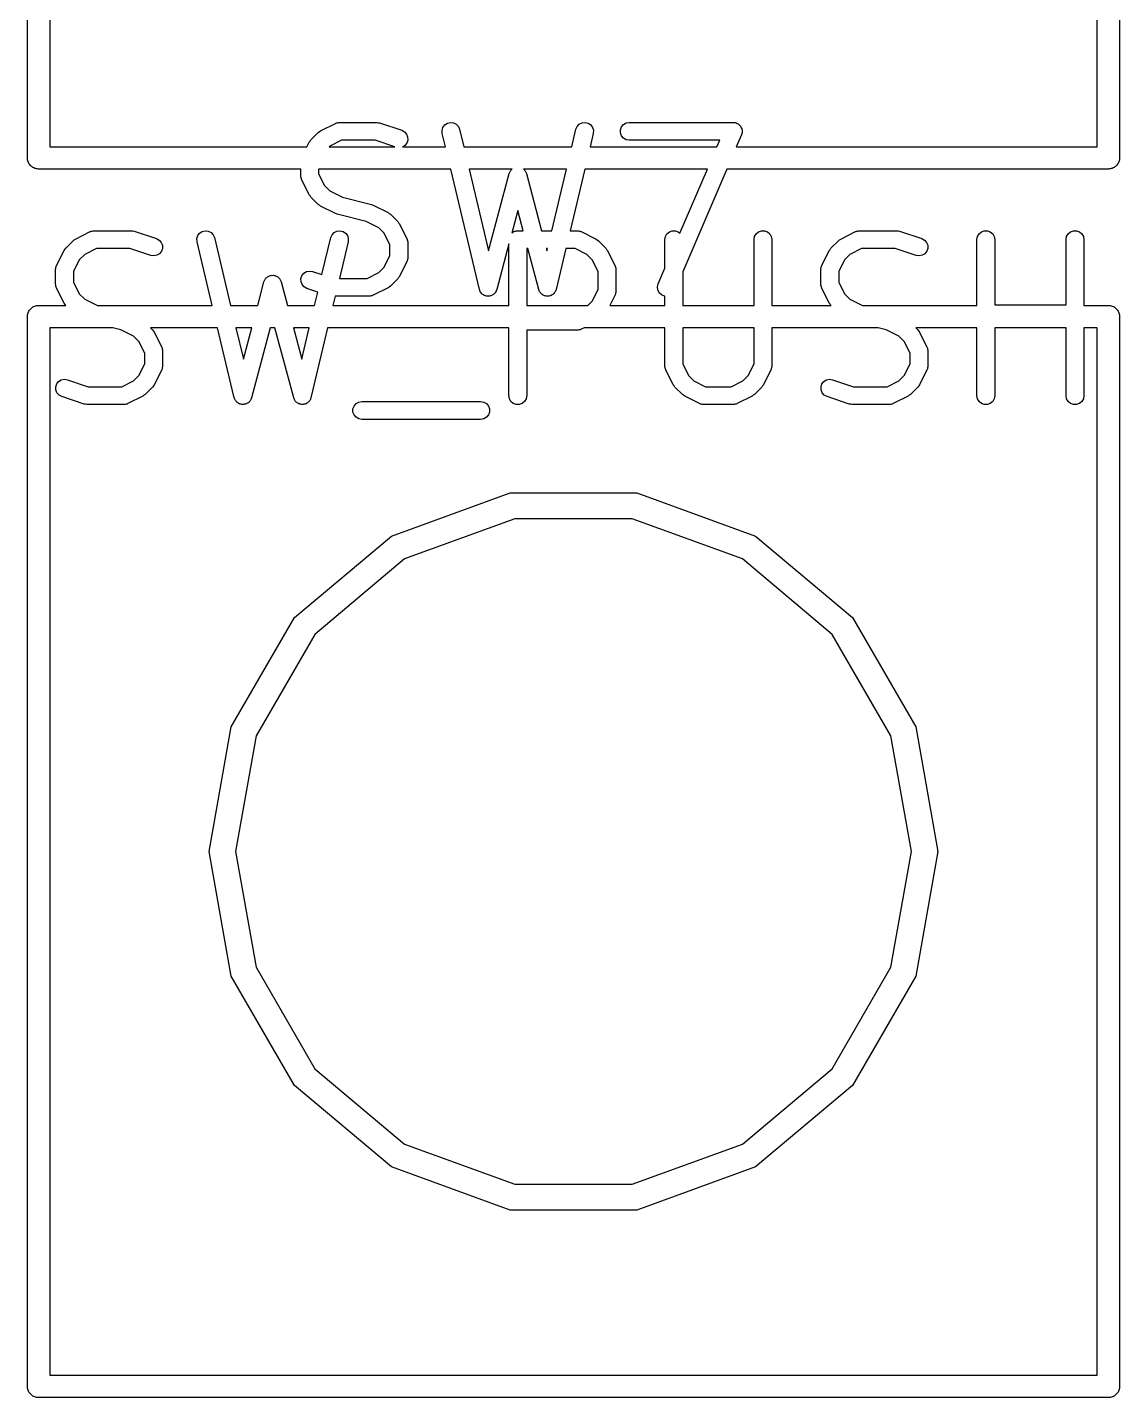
# Model space of a CAD drawing. Extents: x 0 to 102, y -163 to 0.
# Drawn here: x 8.89 to 15.11, y -49.11 to -41.3 of the extents above; entities that cross this region are included whole.
import ezdxf

# ---------------------------------------------------------------- set-up
doc = ezdxf.new("R2010")
doc.units = 0
doc.header["$MEASUREMENT"] = 0
doc.layers.add('BLACK', color=7, linetype='CONTINUOUS')

msp = doc.modelspace()

# ---------------------------------------------------------------- linework, layer by layer
at = {"layer": 'Black'}
for p, q in [((8.8885, -42.048), (8.8885, -36.1016)), ((9.0155, -36.1016), (9.0155, -41.9845)), ((14.9845, -41.9845), (14.9845, -36.1016)), ((15.1115, -36.1016), (15.1115, -42.048)), ((10.6491, -41.8485), (10.655, -41.8474)), ((10.655, -41.8474), (10.6607, -41.8457)), ((10.6607, -41.8457), (10.6636, -41.8459)), ((10.6636, -41.8459), (10.6665, -41.8454)), ((10.6665, -41.8454), (10.8782, -41.8454)), ((10.8782, -41.8454), (10.8862, -41.8468)), ((10.8862, -41.8468), (10.8942, -41.848)), ((10.8942, -41.848), (11.0212, -41.8903)), ((11.2813, -41.8496), (11.2985, -41.8455)), ((11.2985, -41.8455), (11.316, -41.8475)), ((11.316, -41.8475), (11.3318, -41.8554)), ((12.0332, -41.8554), (12.049, -41.8475)), ((12.049, -41.8475), (12.0665, -41.8455)), ((12.0665, -41.8455), (12.0837, -41.8496)), ((12.3001, -41.8485), (12.3175, -41.8454)), ((12.3175, -41.8454), (12.9102, -41.8454)), ((12.9102, -41.8454), (12.9159, -41.8464)), ((12.9159, -41.8464), (12.9218, -41.8467)), ((12.9218, -41.8467), (12.9246, -41.8479)), ((12.9246, -41.8479), (12.9275, -41.8485)), ((10.5036, -41.945), (10.5459, -41.9026)), ((10.5459, -41.9026), (10.5526, -41.898)), ((10.5526, -41.898), (10.5591, -41.8931)), ((10.5591, -41.8931), (10.6438, -41.8508)), ((10.6438, -41.8508), (10.6466, -41.8499)), ((10.6466, -41.8499), (10.6491, -41.8485)), ((11.0212, -41.8903), (11.0367, -41.8987)), ((11.0367, -41.8987), (11.0485, -41.9119)), ((11.0485, -41.9119), (11.0549, -41.9284)), ((11.251, -41.8904), (11.2561, -41.8735)), ((11.2521, -41.908), (11.251, -41.8904)), ((11.2703, -41.9845), (11.2521, -41.908)), ((11.2561, -41.8735), (11.2666, -41.8593)), ((11.2666, -41.8593), (11.2813, -41.8496)), ((11.3318, -41.8554), (11.3439, -41.8682)), ((11.3439, -41.8682), (11.3509, -41.8844)), ((11.3509, -41.8844), (11.3747, -41.9845)), ((11.9903, -41.9845), (12.0141, -41.8844)), ((12.0141, -41.8844), (12.0211, -41.8682)), ((12.0211, -41.8682), (12.0332, -41.8554)), ((12.0837, -41.8496), (12.0984, -41.8593)), ((12.1129, -41.908), (12.0947, -41.9845)), ((12.0984, -41.8593), (12.1089, -41.8735)), ((12.1089, -41.8735), (12.114, -41.8904)), ((12.114, -41.8904), (12.1129, -41.908)), ((12.2675, -41.8874), (12.2735, -41.8708)), ((12.2675, -41.905), (12.2675, -41.8874)), ((12.2735, -41.9216), (12.2675, -41.905)), ((12.2735, -41.8708), (12.2848, -41.8573)), ((12.2848, -41.9351), (12.2735, -41.9216)), ((12.2848, -41.8573), (12.3001, -41.8485)), ((12.9275, -41.8485), (12.9326, -41.8514)), ((12.9569, -41.9162), (12.9276, -41.9845)), ((12.9326, -41.8514), (12.938, -41.8537)), ((12.938, -41.8537), (12.9402, -41.8558)), ((12.9402, -41.8558), (12.9428, -41.8573)), ((12.9428, -41.8573), (12.9466, -41.8618)), ((12.9466, -41.8618), (12.9508, -41.8658)), ((12.9508, -41.8658), (12.9522, -41.8685)), ((12.9522, -41.8685), (12.9542, -41.8708)), ((12.9542, -41.8708), (12.9562, -41.8763)), ((12.9562, -41.8763), (12.9588, -41.8815)), ((12.9582, -41.9105), (12.9569, -41.9162)), ((12.9602, -41.905), (12.9582, -41.9105)), ((12.9588, -41.8815), (12.9592, -41.8845)), ((12.9592, -41.8845), (12.9602, -41.8874)), ((12.9602, -41.8874), (12.9602, -41.8932)), ((12.9602, -41.8932), (12.9609, -41.899)), ((12.9609, -41.899), (12.9602, -41.902)), ((12.9602, -41.902), (12.9602, -41.905)), ((9.0155, -41.9845), (10.4809, -41.9845)), ((10.4809, -41.9845), (10.4941, -41.9582)), ((10.4941, -41.9582), (10.4989, -41.9516)), ((10.4989, -41.9516), (10.5036, -41.945)), ((10.6119, -41.9803), (10.6077, -41.9845)), ((10.6077, -41.9845), (10.9824, -41.9845)), ((10.6785, -41.947), (10.6119, -41.9803)), ((10.8699, -41.947), (10.6785, -41.947)), ((10.9824, -41.9845), (10.8699, -41.947)), ((11.0389, -41.9765), (11.0259, -41.9845)), ((11.0259, -41.9845), (11.2703, -41.9845)), ((11.0498, -41.9627), (11.0389, -41.9765)), ((11.0554, -41.946), (11.0498, -41.9627)), ((11.0549, -41.9284), (11.0554, -41.946)), ((11.3747, -41.9845), (11.9903, -41.9845)), ((12.0947, -41.9845), (12.8171, -41.9845)), ((12.3001, -41.9439), (12.2848, -41.9351)), ((12.3175, -41.947), (12.3001, -41.9439)), ((12.8331, -41.947), (12.3175, -41.947)), ((12.8171, -41.9845), (12.8331, -41.947)), ((12.9276, -41.9845), (14.9845, -41.9845)), ((8.88946, -42.0535), (8.8885, -42.048)), ((8.88946, -42.059), (8.88946, -42.0535)), ((8.89137, -42.0642), (8.88946, -42.059)), ((8.89233, -42.0697), (8.89137, -42.0642)), ((8.89511, -42.0745), (8.89233, -42.0697)), ((8.89701, -42.0797), (8.89511, -42.0745)), ((8.90058, -42.084), (8.89701, -42.0797)), ((15.103, -42.0797), (15.0994, -42.084)), ((15.1049, -42.0745), (15.103, -42.0797)), ((15.1077, -42.0697), (15.1049, -42.0745)), ((15.1086, -42.0642), (15.1077, -42.0697)), ((15.1105, -42.059), (15.1086, -42.0642)), ((15.1115, -42.048), (15.1105, -42.0535)), ((15.1105, -42.0535), (15.1105, -42.059)), ((8.90336, -42.0888), (8.90058, -42.084)), ((8.90761, -42.0924), (8.90336, -42.0888)), ((8.91118, -42.0966), (8.90761, -42.0924)), ((8.91599, -42.0994), (8.91118, -42.0966)), ((8.92025, -42.103), (8.91599, -42.0994)), ((8.92547, -42.1049), (8.92025, -42.103)), ((8.93028, -42.1077), (8.92547, -42.1049)), ((8.93575, -42.1086), (8.93028, -42.1077)), ((8.94097, -42.1105), (8.93575, -42.1086)), ((8.94653, -42.1105), (8.94097, -42.1105)), ((8.952, -42.1115), (8.94653, -42.1105)), ((10.4464, -42.1115), (8.952, -42.1115)), ((10.4464, -42.1502), (10.4464, -42.1115)), ((10.4469, -42.1531), (10.4464, -42.1502)), ((10.4467, -42.156), (10.4469, -42.1531)), ((10.4484, -42.1617), (10.4467, -42.156)), ((10.548, -42.1115), (10.548, -42.1382)), ((11.3005, -42.1115), (10.548, -42.1115)), ((10.548, -42.1382), (10.5813, -42.2048)), ((11.4637, -42.797), (11.3005, -42.1115)), ((11.405, -42.1115), (11.516, -42.5776)), ((11.6504, -42.1115), (11.405, -42.1115)), ((11.516, -42.5776), (11.6334, -42.1371)), ((11.6334, -42.1371), (11.6353, -42.133)), ((11.6353, -42.133), (11.6365, -42.1287)), ((11.6365, -42.1287), (11.639, -42.1251)), ((11.639, -42.1251), (11.6409, -42.1211)), ((11.6409, -42.1211), (11.644, -42.1179)), ((11.644, -42.1179), (11.6466, -42.1142)), ((11.6466, -42.1142), (11.6502, -42.1117)), ((11.6502, -42.1117), (11.6504, -42.1115)), ((11.7146, -42.1115), (11.7148, -42.1117)), ((11.96, -42.1115), (11.7146, -42.1115)), ((11.7148, -42.1117), (11.7184, -42.1142)), ((11.7184, -42.1142), (11.721, -42.1179)), ((11.721, -42.1179), (11.7241, -42.1211)), ((11.7241, -42.1211), (11.726, -42.1251)), ((11.726, -42.1251), (11.7285, -42.1287)), ((11.7285, -42.1287), (11.7297, -42.133)), ((11.7297, -42.133), (11.7316, -42.1371)), ((11.7316, -42.1371), (11.8183, -42.4624)), ((11.8765, -42.4624), (11.96, -42.1115)), ((12.0645, -42.1115), (11.9809, -42.4624)), ((12.7626, -42.1115), (12.0645, -42.1115)), ((12.6061, -42.4768), (12.7626, -42.1115)), ((12.8732, -42.1115), (12.6223, -42.6969)), ((15.048, -42.1115), (12.8732, -42.1115)), ((15.0535, -42.1105), (15.048, -42.1115)), ((15.059, -42.1105), (15.0535, -42.1105)), ((15.0642, -42.1086), (15.059, -42.1105)), ((15.0697, -42.1077), (15.0642, -42.1086)), ((15.0745, -42.1049), (15.0697, -42.1077)), ((15.0797, -42.103), (15.0745, -42.1049)), ((15.084, -42.0994), (15.0797, -42.103)), ((15.0888, -42.0966), (15.084, -42.0994)), ((15.0924, -42.0924), (15.0888, -42.0966)), ((15.0966, -42.0888), (15.0924, -42.0924)), ((15.0994, -42.084), (15.0966, -42.0888)), ((10.4494, -42.1676), (10.4484, -42.1617)), ((10.4509, -42.1701), (10.4494, -42.1676)), ((10.4517, -42.1729), (10.4509, -42.1701)), ((10.4941, -42.2576), (10.4517, -42.1729)), ((10.5813, -42.2048), (10.6119, -42.2355)), ((10.6119, -42.2355), (10.6842, -42.2716)), ((10.4989, -42.2641), (10.4941, -42.2576)), ((10.5036, -42.2708), (10.4989, -42.2641)), ((10.5459, -42.3131), (10.5036, -42.2708)), ((10.5526, -42.3178), (10.5459, -42.3131)), ((10.6842, -42.2716), (10.8482, -42.3126)), ((10.8482, -42.3126), (10.8532, -42.3149)), ((10.8532, -42.3149), (10.8586, -42.3164)), ((10.8586, -42.3164), (10.9432, -42.3588)), ((10.5591, -42.3226), (10.5526, -42.3178)), ((10.6438, -42.365), (10.5591, -42.3226)), ((10.6491, -42.3666), (10.6438, -42.365)), ((10.6542, -42.3688), (10.6491, -42.3666)), ((10.8181, -42.4098), (10.6542, -42.3688)), ((10.9432, -42.3588), (10.9498, -42.3636)), ((10.9498, -42.3636), (10.9564, -42.3683)), ((10.9564, -42.3683), (10.9988, -42.4106)), ((11.6825, -42.3474), (11.6481, -42.4763)), ((11.7132, -42.4624), (11.6825, -42.3474)), ((9.16212, -42.5101), (9.24678, -42.4677)), ((9.24678, -42.4677), (9.24959, -42.4669)), ((9.24959, -42.4669), (9.25213, -42.4654)), ((9.25213, -42.4654), (9.25798, -42.4644)), ((9.25798, -42.4644), (9.26369, -42.4627)), ((9.26369, -42.4627), (9.26662, -42.4629)), ((9.26662, -42.4629), (9.2695, -42.4624)), ((9.2695, -42.4624), (9.48117, -42.4624)), ((9.48117, -42.4624), (9.48918, -42.4638)), ((9.48918, -42.4638), (9.49723, -42.465)), ((9.49723, -42.465), (9.62423, -42.5073)), ((9.8696, -42.4763), (9.88433, -42.4665)), ((9.88433, -42.4665), (9.90149, -42.4625)), ((9.90149, -42.4625), (9.91902, -42.4645)), ((9.91902, -42.4645), (9.93479, -42.4724)), ((9.93479, -42.4724), (9.94691, -42.4852)), ((10.6241, -42.4852), (10.6362, -42.4724)), ((10.6362, -42.4724), (10.652, -42.4645)), ((10.652, -42.4645), (10.6695, -42.4625)), ((10.6695, -42.4625), (10.6867, -42.4665)), ((10.6867, -42.4665), (10.7014, -42.4763)), ((10.8904, -42.446), (10.8181, -42.4098)), ((10.9211, -42.4766), (10.8904, -42.446)), ((10.9988, -42.4106), (11.0034, -42.4173)), ((11.0034, -42.4173), (11.0083, -42.4238)), ((11.0083, -42.4238), (11.0506, -42.5085)), ((11.6498, -42.4743), (11.6537, -42.472)), ((11.6537, -42.472), (11.6571, -42.4692)), ((11.6571, -42.4692), (11.6613, -42.4677)), ((11.6613, -42.4677), (11.6651, -42.4654)), ((11.6651, -42.4654), (11.6695, -42.4647)), ((11.6695, -42.4647), (11.6737, -42.4631)), ((11.6737, -42.4631), (11.6781, -42.4631)), ((11.6781, -42.4631), (11.6825, -42.4624)), ((11.6825, -42.4624), (11.7132, -42.4624)), ((11.8183, -42.4624), (11.8765, -42.4624)), ((11.9809, -42.4624), (12.0212, -42.4624)), ((12.0212, -42.4624), (12.024, -42.4629)), ((12.024, -42.4629), (12.027, -42.4627)), ((12.027, -42.4627), (12.0327, -42.4644)), ((12.0327, -42.4644), (12.0385, -42.4654)), ((12.0385, -42.4654), (12.0411, -42.4669)), ((12.0411, -42.4669), (12.0439, -42.4677)), ((12.0439, -42.4677), (12.1286, -42.5101)), ((12.5326, -42.4805), (12.5461, -42.4692)), ((12.5461, -42.4692), (12.5627, -42.4631)), ((12.5627, -42.4631), (12.5803, -42.4631)), ((12.5803, -42.4631), (12.5969, -42.4692)), ((12.5969, -42.4692), (12.6061, -42.4768)), ((13.0406, -42.4805), (13.0541, -42.4692)), ((13.0541, -42.4692), (13.0707, -42.4631)), ((13.0707, -42.4631), (13.0883, -42.4631)), ((13.0883, -42.4631), (13.1049, -42.4692)), ((13.1049, -42.4692), (13.1184, -42.4805)), ((13.5224, -42.5101), (13.6071, -42.4677)), ((13.6071, -42.4677), (13.6099, -42.4669)), ((13.6099, -42.4669), (13.6125, -42.4654)), ((13.6125, -42.4654), (13.6183, -42.4644)), ((13.6183, -42.4644), (13.624, -42.4627)), ((13.624, -42.4627), (13.6269, -42.4629)), ((13.6269, -42.4629), (13.6298, -42.4624)), ((13.6298, -42.4624), (13.8415, -42.4624)), ((13.8415, -42.4624), (13.8495, -42.4638)), ((13.8495, -42.4638), (13.8576, -42.465)), ((13.8576, -42.465), (13.9846, -42.5073)), ((14.3106, -42.4805), (14.3241, -42.4692)), ((14.3241, -42.4692), (14.3407, -42.4631)), ((14.3407, -42.4631), (14.3583, -42.4631)), ((14.3583, -42.4631), (14.3749, -42.4692)), ((14.3749, -42.4692), (14.3884, -42.4805)), ((14.8186, -42.4805), (14.8321, -42.4692)), ((14.8321, -42.4692), (14.8487, -42.4631)), ((14.8487, -42.4631), (14.8663, -42.4631)), ((14.8663, -42.4631), (14.8829, -42.4692)), ((14.8829, -42.4692), (14.8964, -42.4805)), ((9.10658, -42.5619), (9.14891, -42.5196)), ((9.14891, -42.5196), (9.15557, -42.5149)), ((9.15557, -42.5149), (9.16212, -42.5101)), ((9.62423, -42.5073), (9.63975, -42.5157)), ((9.63975, -42.5157), (9.65145, -42.5289)), ((9.65145, -42.5289), (9.65794, -42.5453)), ((9.65794, -42.5453), (9.65842, -42.563)), ((9.85404, -42.5073), (9.85908, -42.4904)), ((9.85508, -42.5249), (9.85404, -42.5073)), ((9.94165, -42.8885), (9.85508, -42.5249)), ((9.85908, -42.4904), (9.8696, -42.4763)), ((9.94691, -42.4852), (9.95392, -42.5014)), ((9.95392, -42.5014), (10.0461, -42.8885)), ((10.5668, -42.7125), (10.6171, -42.5014)), ((10.6171, -42.5014), (10.6241, -42.4852)), ((10.7159, -42.5249), (10.666, -42.7344)), ((10.7014, -42.4763), (10.7119, -42.4904)), ((10.7119, -42.4904), (10.717, -42.5073)), ((10.717, -42.5073), (10.7159, -42.5249)), ((10.9544, -42.5432), (10.9211, -42.4766)), ((10.9544, -42.6039), (10.9544, -42.5432)), ((11.0506, -42.5085), (11.0514, -42.5113)), ((11.0514, -42.5113), (11.0529, -42.5138)), ((11.0529, -42.5138), (11.0539, -42.5197)), ((11.0539, -42.5197), (11.0556, -42.5254)), ((11.0556, -42.5254), (11.0555, -42.5283)), ((11.0555, -42.5283), (11.056, -42.5312)), ((11.056, -42.5312), (11.056, -42.6159)), ((11.6317, -42.5379), (11.5623, -42.7983)), ((11.6317, -42.8885), (11.6317, -42.5379)), ((11.6481, -42.4763), (11.6498, -42.4743)), ((12.1286, -42.5101), (12.1351, -42.5149)), ((12.1351, -42.5149), (12.1418, -42.5196)), ((12.1418, -42.5196), (12.1841, -42.5619)), ((12.5207, -42.5132), (12.5238, -42.4958)), ((12.5207, -42.676), (12.5207, -42.5132)), ((12.5238, -42.4958), (12.5326, -42.4805)), ((13.0287, -42.5132), (13.0318, -42.4958)), ((13.0287, -42.8885), (13.0287, -42.5132)), ((13.0318, -42.4958), (13.0406, -42.4805)), ((13.1184, -42.4805), (13.1272, -42.4958)), ((13.1272, -42.4958), (13.1303, -42.5132)), ((13.1303, -42.5132), (13.1303, -42.8885)), ((13.4669, -42.5619), (13.5092, -42.5196)), ((13.5092, -42.5196), (13.5159, -42.5149)), ((13.5159, -42.5149), (13.5224, -42.5101)), ((13.9846, -42.5073), (14.0001, -42.5157)), ((14.0001, -42.5157), (14.0118, -42.5289)), ((14.0118, -42.5289), (14.0183, -42.5453)), ((14.0183, -42.5453), (14.0188, -42.563)), ((14.2987, -42.5132), (14.3018, -42.4958)), ((14.2987, -42.8885), (14.2987, -42.5132)), ((14.3018, -42.4958), (14.3106, -42.4805)), ((14.3884, -42.4805), (14.3972, -42.4958)), ((14.3972, -42.4958), (14.4003, -42.5132)), ((14.4003, -42.5132), (14.4003, -42.8857)), ((14.8067, -42.5132), (14.8098, -42.4958)), ((14.8067, -42.8857), (14.8067, -42.5132)), ((14.8098, -42.4958), (14.8186, -42.4805)), ((14.8964, -42.4805), (14.9052, -42.4958)), ((14.9052, -42.4958), (14.9083, -42.5132)), ((14.9083, -42.5132), (14.9083, -42.8885)), ((9.05473, -42.6598), (9.09706, -42.5751)), ((9.09706, -42.5751), (9.10192, -42.5686)), ((9.10192, -42.5686), (9.10658, -42.5619)), ((9.18425, -42.6279), (9.15097, -42.6945)), ((9.21493, -42.5972), (9.18425, -42.6279)), ((9.28149, -42.564), (9.21493, -42.5972)), ((9.47292, -42.564), (9.28149, -42.564)), ((9.5921, -42.6037), (9.47292, -42.564)), ((9.60956, -42.6063), (9.5921, -42.6037)), ((9.62684, -42.6027), (9.60956, -42.6063)), ((9.64187, -42.5935), (9.62684, -42.6027)), ((9.65284, -42.5797), (9.64187, -42.5935)), ((9.65842, -42.563), (9.65284, -42.5797)), ((10.9211, -42.6704), (10.9544, -42.6039)), ((11.0539, -42.6274), (11.0529, -42.6332)), ((11.0556, -42.6217), (11.0539, -42.6274)), ((11.056, -42.6159), (11.0555, -42.6188)), ((11.0555, -42.6188), (11.0556, -42.6217)), ((11.7403, -42.564), (11.7333, -42.564)), ((11.7333, -42.564), (11.7333, -42.8885)), ((11.8027, -42.7983), (11.7403, -42.564)), ((11.8454, -42.564), (11.849, -42.5776)), ((11.8523, -42.564), (11.8454, -42.564)), ((11.849, -42.5776), (11.8523, -42.564)), ((11.9567, -42.564), (11.9013, -42.797)), ((12.0092, -42.564), (11.9567, -42.564)), ((12.0757, -42.5973), (12.0092, -42.564)), ((12.1064, -42.6279), (12.0757, -42.5973)), ((12.1397, -42.6945), (12.1064, -42.6279)), ((12.1841, -42.5619), (12.1887, -42.5686)), ((12.1887, -42.5686), (12.1936, -42.5751)), ((12.1936, -42.5751), (12.2359, -42.6598)), ((13.4151, -42.6598), (13.4574, -42.5751)), ((13.4574, -42.5751), (13.4623, -42.5686)), ((13.4623, -42.5686), (13.4669, -42.5619)), ((13.5446, -42.6279), (13.5113, -42.6945)), ((13.5753, -42.5972), (13.5446, -42.6279)), ((13.6418, -42.564), (13.5753, -42.5972)), ((13.8333, -42.564), (13.6418, -42.564)), ((13.9524, -42.6037), (13.8333, -42.564)), ((13.9699, -42.6063), (13.9524, -42.6037)), ((13.9872, -42.6027), (13.9699, -42.6063)), ((14.0022, -42.5935), (13.9872, -42.6027)), ((14.0132, -42.5797), (14.0022, -42.5935)), ((14.0188, -42.563), (14.0132, -42.5797)), ((9.04937, -42.6825), (9.04988, -42.6796)), ((9.04937, -42.7672), (9.04937, -42.6825)), ((9.0497, -42.6767), (9.0514, -42.671)), ((9.04988, -42.6796), (9.0497, -42.6767)), ((9.0514, -42.671), (9.05243, -42.6651)), ((9.05243, -42.6651), (9.05389, -42.6626)), ((9.05389, -42.6626), (9.05473, -42.6598)), ((9.15097, -42.6945), (9.15097, -42.7552)), ((10.4525, -42.7187), (10.4635, -42.7049)), ((10.4635, -42.7049), (10.4785, -42.6956)), ((10.4785, -42.6956), (10.4958, -42.6921)), ((10.4958, -42.6921), (10.5132, -42.6947)), ((10.5132, -42.6947), (10.5668, -42.7125)), ((10.8238, -42.7344), (10.8904, -42.7011)), ((10.8904, -42.7011), (10.9211, -42.6704)), ((11.0506, -42.6386), (11.0083, -42.7233)), ((11.0514, -42.6358), (11.0506, -42.6386)), ((11.0529, -42.6332), (11.0514, -42.6358)), ((12.1397, -42.7975), (12.1397, -42.6945)), ((12.2359, -42.6598), (12.2368, -42.6626)), ((12.2368, -42.6626), (12.2382, -42.6651)), ((12.2382, -42.6651), (12.2393, -42.671)), ((12.2393, -42.671), (12.241, -42.6767)), ((12.241, -42.6767), (12.2408, -42.6796)), ((12.2408, -42.6796), (12.2413, -42.6825)), ((12.2413, -42.6825), (12.2413, -42.8095)), ((12.4825, -42.7652), (12.5207, -42.676)), ((12.6223, -42.6969), (12.6223, -42.8885)), ((13.4097, -42.6825), (13.4102, -42.6796)), ((13.4097, -42.7672), (13.4097, -42.6825)), ((13.41, -42.6767), (13.4117, -42.671)), ((13.4102, -42.6796), (13.41, -42.6767)), ((13.4117, -42.671), (13.4128, -42.6651)), ((13.4128, -42.6651), (13.4142, -42.6626)), ((13.4142, -42.6626), (13.4151, -42.6598)), ((13.5113, -42.6945), (13.5113, -42.7552)), ((9.04988, -42.7701), (9.04937, -42.7672)), ((9.0497, -42.773), (9.04988, -42.7701)), ((9.0514, -42.7787), (9.0497, -42.773)), ((9.05243, -42.7845), (9.0514, -42.7787)), ((9.05389, -42.7871), (9.05243, -42.7845)), ((9.15097, -42.7552), (9.18425, -42.8217)), ((10.2006, -42.8885), (10.2364, -42.7541)), ((10.2364, -42.7541), (10.2383, -42.75)), ((10.2383, -42.75), (10.2395, -42.7456)), ((10.2395, -42.7456), (10.242, -42.742)), ((10.242, -42.742), (10.2439, -42.7381)), ((10.2439, -42.7381), (10.247, -42.7349)), ((10.247, -42.7349), (10.2496, -42.7312)), ((10.2496, -42.7312), (10.2532, -42.7287)), ((10.2532, -42.7287), (10.2563, -42.7256)), ((10.2563, -42.7256), (10.2604, -42.7237)), ((10.2604, -42.7237), (10.2641, -42.7211)), ((10.2641, -42.7211), (10.2683, -42.72)), ((10.2683, -42.72), (10.2723, -42.7181)), ((10.2723, -42.7181), (10.2768, -42.7177)), ((10.2768, -42.7177), (10.2811, -42.7166)), ((10.2811, -42.7166), (10.2855, -42.7169)), ((10.2855, -42.7169), (10.2899, -42.7166)), ((10.2899, -42.7166), (10.2942, -42.7177)), ((10.2942, -42.7177), (10.2987, -42.7181)), ((10.2987, -42.7181), (10.3027, -42.72)), ((10.3027, -42.72), (10.3069, -42.7211)), ((10.3069, -42.7211), (10.3106, -42.7237)), ((10.3106, -42.7237), (10.3147, -42.7256)), ((10.3147, -42.7256), (10.3178, -42.7287)), ((10.3178, -42.7287), (10.3214, -42.7312)), ((10.3214, -42.7312), (10.324, -42.7349)), ((10.324, -42.7349), (10.3271, -42.7381)), ((10.3271, -42.7381), (10.329, -42.742)), ((10.329, -42.742), (10.3315, -42.7456)), ((10.3315, -42.7456), (10.3327, -42.75)), ((10.3327, -42.75), (10.3346, -42.7541)), ((10.3346, -42.7541), (10.3704, -42.8885)), ((10.4469, -42.7354), (10.4525, -42.7187)), ((10.4474, -42.7531), (10.4469, -42.7354)), ((10.4539, -42.7695), (10.4474, -42.7531)), ((10.4656, -42.7827), (10.4539, -42.7695)), ((10.4811, -42.7911), (10.4656, -42.7827)), ((10.666, -42.7344), (10.8238, -42.7344)), ((10.9498, -42.7834), (10.9432, -42.7883)), ((10.9564, -42.7788), (10.9498, -42.7834)), ((10.9988, -42.7365), (10.9564, -42.7788)), ((11.0034, -42.7298), (10.9988, -42.7365)), ((11.0083, -42.7233), (11.0034, -42.7298)), ((12.4784, -42.7824), (12.4825, -42.7652)), ((12.4805, -42.7999), (12.4784, -42.7824)), ((13.4102, -42.7701), (13.4097, -42.7672)), ((13.41, -42.773), (13.4102, -42.7701)), ((13.4117, -42.7787), (13.41, -42.773)), ((13.4128, -42.7845), (13.4117, -42.7787)), ((13.4142, -42.7871), (13.4128, -42.7845)), ((13.5113, -42.7552), (13.5446, -42.8217)), ((9.05473, -42.7899), (9.05389, -42.7871)), ((9.09706, -42.8746), (9.05473, -42.7899)), ((9.18425, -42.8217), (9.21493, -42.8524)), ((9.21493, -42.8524), (9.28709, -42.8885)), ((10.5432, -42.8118), (10.4811, -42.7911)), ((10.5249, -42.8885), (10.5432, -42.8118)), ((10.6419, -42.836), (10.6294, -42.8885)), ((10.8358, -42.836), (10.6419, -42.836)), ((10.8387, -42.8355), (10.8358, -42.836)), ((10.8416, -42.8357), (10.8387, -42.8355)), ((10.8473, -42.834), (10.8416, -42.8357)), ((10.8532, -42.8329), (10.8473, -42.834)), ((10.8557, -42.8315), (10.8532, -42.8329)), ((10.8586, -42.8306), (10.8557, -42.8315)), ((10.9432, -42.7883), (10.8586, -42.8306)), ((11.4658, -42.8017), (11.4637, -42.797)), ((11.4672, -42.8067), (11.4658, -42.8017)), ((11.4693, -42.8098), (11.4672, -42.8067)), ((11.4708, -42.8132), (11.4693, -42.8098)), ((11.4743, -42.8169), (11.4708, -42.8132)), ((11.4773, -42.8212), (11.4743, -42.8169)), ((11.4803, -42.8233), (11.4773, -42.8212)), ((11.4829, -42.826), (11.4803, -42.8233)), ((11.4875, -42.8283), (11.4829, -42.826)), ((11.4918, -42.8313), (11.4875, -42.8283)), ((11.4953, -42.8322), (11.4918, -42.8313)), ((11.4986, -42.8339), (11.4953, -42.8322)), ((11.5038, -42.8345), (11.4986, -42.8339)), ((11.5088, -42.8358), (11.5038, -42.8345)), ((11.5125, -42.8355), (11.5088, -42.8358)), ((11.5162, -42.8359), (11.5125, -42.8355)), ((11.5212, -42.8347), (11.5162, -42.8359)), ((11.5264, -42.8343), (11.5212, -42.8347)), ((11.5297, -42.8327), (11.5264, -42.8343)), ((11.5333, -42.8318), (11.5297, -42.8327)), ((11.5377, -42.829), (11.5333, -42.8318)), ((11.5424, -42.8268), (11.5377, -42.829)), ((11.545, -42.8242), (11.5424, -42.8268)), ((11.5481, -42.8221), (11.545, -42.8242)), ((11.5512, -42.818), (11.5481, -42.8221)), ((11.5548, -42.8143), (11.5512, -42.818)), ((11.5564, -42.8109), (11.5548, -42.8143)), ((11.5586, -42.808), (11.5564, -42.8109)), ((11.5601, -42.803), (11.5586, -42.808)), ((11.5623, -42.7983), (11.5601, -42.803)), ((11.8049, -42.803), (11.8027, -42.7983)), ((11.8064, -42.808), (11.8049, -42.803)), ((11.8086, -42.8109), (11.8064, -42.808)), ((11.8102, -42.8143), (11.8086, -42.8109)), ((11.8138, -42.818), (11.8102, -42.8143)), ((11.8169, -42.8221), (11.8138, -42.818)), ((11.82, -42.8242), (11.8169, -42.8221)), ((11.8226, -42.8268), (11.82, -42.8242)), ((11.8273, -42.829), (11.8226, -42.8268)), ((11.8317, -42.8318), (11.8273, -42.829)), ((11.8353, -42.8327), (11.8317, -42.8318)), ((11.8386, -42.8343), (11.8353, -42.8327)), ((11.8438, -42.8347), (11.8386, -42.8343)), ((11.8488, -42.8359), (11.8438, -42.8347)), ((11.8525, -42.8355), (11.8488, -42.8359)), ((11.8562, -42.8358), (11.8525, -42.8355)), ((11.8612, -42.8345), (11.8562, -42.8358)), ((11.8664, -42.8339), (11.8612, -42.8345)), ((11.8697, -42.8322), (11.8664, -42.8339)), ((11.8732, -42.8313), (11.8697, -42.8322)), ((11.8775, -42.8283), (11.8732, -42.8313)), ((11.8821, -42.826), (11.8775, -42.8283)), ((11.8847, -42.8233), (11.8821, -42.826)), ((11.8877, -42.8212), (11.8847, -42.8233)), ((11.8907, -42.8169), (11.8877, -42.8212)), ((11.8942, -42.8132), (11.8907, -42.8169)), ((11.8957, -42.8098), (11.8942, -42.8132)), ((11.8978, -42.8067), (11.8957, -42.8098)), ((11.8992, -42.8017), (11.8978, -42.8067)), ((11.9013, -42.797), (11.8992, -42.8017)), ((12.1064, -42.8641), (12.1397, -42.7975)), ((12.2359, -42.8322), (12.2078, -42.8885)), ((12.2368, -42.8294), (12.2359, -42.8322)), ((12.2382, -42.8269), (12.2368, -42.8294)), ((12.2393, -42.821), (12.2382, -42.8269)), ((12.241, -42.8153), (12.2393, -42.821)), ((12.2413, -42.8095), (12.2408, -42.8124)), ((12.2408, -42.8124), (12.241, -42.8153)), ((12.4885, -42.8156), (12.4805, -42.7999)), ((12.5014, -42.8277), (12.4885, -42.8156)), ((12.5176, -42.8347), (12.5014, -42.8277)), ((12.5207, -42.8348), (12.5176, -42.8347)), ((12.5207, -42.8885), (12.5207, -42.8348)), ((13.4151, -42.7899), (13.4142, -42.7871)), ((13.4574, -42.8746), (13.4151, -42.7899)), ((13.5446, -42.8217), (13.5753, -42.8524)), ((13.5753, -42.8524), (13.6474, -42.8885)), ((8.88946, -42.941), (8.89137, -42.9358)), ((8.88946, -42.9465), (8.88946, -42.941)), ((8.89137, -42.9358), (8.89233, -42.9303)), ((8.89233, -42.9303), (8.89511, -42.9255)), ((8.89511, -42.9255), (8.89701, -42.9202)), ((8.89701, -42.9202), (8.90058, -42.916)), ((8.90058, -42.916), (8.90336, -42.9112)), ((8.90336, -42.9112), (8.90761, -42.9076)), ((8.90761, -42.9076), (8.91118, -42.9034)), ((8.91118, -42.9034), (8.91599, -42.9006)), ((8.91599, -42.9006), (8.92025, -42.897)), ((8.92025, -42.897), (8.92547, -42.8951)), ((8.92547, -42.8951), (8.93028, -42.8923)), ((8.93028, -42.8923), (8.93575, -42.8914)), ((8.93575, -42.8914), (8.94097, -42.8895)), ((8.94097, -42.8895), (8.94653, -42.8895)), ((8.94653, -42.8895), (8.952, -42.8885)), ((8.952, -42.8885), (9.10733, -42.8885)), ((9.10192, -42.8811), (9.09706, -42.8746)), ((9.10658, -42.8878), (9.10192, -42.8811)), ((9.10733, -42.8885), (9.10658, -42.8878)), ((9.28709, -42.8885), (9.94165, -42.8885)), ((10.0461, -42.8885), (10.2006, -42.8885)), ((10.3704, -42.8885), (10.5249, -42.8885)), ((10.6294, -42.8885), (11.6317, -42.8885)), ((11.7333, -42.8885), (12.082, -42.8885)), ((12.082, -42.8885), (12.1064, -42.8641)), ((12.2078, -42.8885), (12.5207, -42.8885)), ((12.6223, -42.8885), (13.0287, -42.8885)), ((13.1303, -42.8885), (13.4677, -42.8885)), ((13.4622, -42.8811), (13.4574, -42.8746)), ((13.4669, -42.8878), (13.4622, -42.8811)), ((13.4677, -42.8885), (13.4669, -42.8878)), ((13.6474, -42.8885), (14.2987, -42.8885)), ((14.4003, -42.8857), (14.8067, -42.8857)), ((14.9083, -42.8885), (15.048, -42.8885)), ((15.048, -42.8885), (15.0535, -42.8895)), ((15.0535, -42.8895), (15.059, -42.8895)), ((15.059, -42.8895), (15.0642, -42.8914)), ((15.0642, -42.8914), (15.0697, -42.8923)), ((15.0697, -42.8923), (15.0745, -42.8951)), ((15.0745, -42.8951), (15.0797, -42.897)), ((15.0797, -42.897), (15.084, -42.9006)), ((15.084, -42.9006), (15.0888, -42.9034)), ((15.0888, -42.9034), (15.0924, -42.9076)), ((15.0924, -42.9076), (15.0966, -42.9112)), ((15.0966, -42.9112), (15.0994, -42.916)), ((15.0994, -42.916), (15.103, -42.9202)), ((15.103, -42.9202), (15.1049, -42.9255)), ((15.1049, -42.9255), (15.1077, -42.9303)), ((15.1077, -42.9303), (15.1086, -42.9358)), ((15.1086, -42.9358), (15.1105, -42.941)), ((15.1105, -42.941), (15.1105, -42.9465)), ((8.8885, -42.952), (8.88946, -42.9465)), ((8.8885, -49.048), (8.8885, -42.952)), ((9.37605, -43.0155), (9.0155, -43.0155)), ((9.0155, -43.0155), (9.0155, -48.9845)), ((9.4211, -43.0268), (9.37605, -43.0155)), ((9.97188, -43.0155), (9.58968, -43.0155)), ((9.58968, -43.0155), (9.60175, -43.0276)), ((10.0667, -43.4139), (9.97188, -43.0155)), ((10.0763, -43.0155), (10.119, -43.1946)), ((10.1667, -43.0155), (10.0763, -43.0155)), ((10.119, -43.1946), (10.1667, -43.0155)), ((10.2719, -43.0155), (10.1653, -43.4153)), ((10.2991, -43.0155), (10.2719, -43.0155)), ((10.4057, -43.4153), (10.2991, -43.0155)), ((10.4043, -43.0155), (10.452, -43.1946)), ((10.4947, -43.0155), (10.4043, -43.0155)), ((10.452, -43.1946), (10.4947, -43.0155)), ((10.5991, -43.0155), (10.5043, -43.4139)), ((11.6317, -43.0155), (10.5991, -43.0155)), ((11.6317, -43.4022), (11.6317, -43.0155)), ((12.0614, -43.0155), (12.0439, -43.0243)), ((12.5207, -43.0155), (12.0614, -43.0155)), ((12.5207, -43.2328), (12.5207, -43.0155)), ((12.6223, -43.0155), (12.6223, -43.2208)), ((13.0287, -43.0155), (12.6223, -43.0155)), ((13.0287, -43.2208), (13.0287, -43.0155)), ((13.7364, -43.0155), (13.1303, -43.0155)), ((13.1303, -43.0155), (13.1303, -43.2328)), ((13.7814, -43.0268), (13.7364, -43.0155)), ((14.2987, -43.0155), (13.95, -43.0155)), ((13.95, -43.0155), (13.9621, -43.0276)), ((14.2987, -43.4022), (14.2987, -43.0155)), ((14.8067, -43.0155), (14.4003, -43.0155)), ((14.4003, -43.0155), (14.4003, -43.4022)), ((14.8067, -43.4022), (14.8067, -43.0155)), ((14.9083, -43.0155), (14.9083, -43.4022)), ((14.9845, -43.0155), (14.9083, -43.0155)), ((14.9845, -48.9845), (14.9845, -43.0155)), ((15.1105, -42.9465), (15.1115, -42.952)), ((15.1115, -42.952), (15.1115, -49.048)), ((9.49341, -43.0629), (9.4211, -43.0268)), ((9.52408, -43.0936), (9.49341, -43.0629)), ((9.55737, -43.1602), (9.52408, -43.0936)), ((9.60175, -43.0276), (9.60642, -43.0342)), ((9.60642, -43.0342), (9.61127, -43.0408)), ((9.61127, -43.0408), (9.6536, -43.1254)), ((12.0212, -43.0296), (11.7333, -43.0296)), ((11.7333, -43.0296), (11.7333, -43.4022)), ((12.024, -43.0291), (12.0212, -43.0296)), ((12.027, -43.0293), (12.024, -43.0291)), ((12.0327, -43.0276), (12.027, -43.0293)), ((12.0385, -43.0266), (12.0327, -43.0276)), ((12.0411, -43.0251), (12.0385, -43.0266)), ((12.0439, -43.0243), (12.0411, -43.0251)), ((13.8537, -43.0629), (13.7814, -43.0268)), ((13.8844, -43.0936), (13.8537, -43.0629)), ((13.9177, -43.1602), (13.8844, -43.0936)), ((13.9621, -43.0276), (13.9668, -43.0342)), ((13.9668, -43.0342), (13.9716, -43.0408)), ((13.9716, -43.0408), (14.0139, -43.1254)), ((9.55737, -43.2208), (9.55737, -43.1602)), ((9.6536, -43.1254), (9.65444, -43.1283)), ((9.65444, -43.1283), (9.6559, -43.1308)), ((9.6559, -43.1308), (9.65694, -43.1367)), ((9.65694, -43.1367), (9.65863, -43.1424)), ((9.65863, -43.1424), (9.65846, -43.1453)), ((9.65846, -43.1453), (9.65897, -43.1482)), ((9.65897, -43.1482), (9.65897, -43.2328)), ((13.9177, -43.2208), (13.9177, -43.1602)), ((14.0139, -43.1254), (14.0148, -43.1283)), ((14.0148, -43.1283), (14.0162, -43.1308)), ((14.0162, -43.1308), (14.0173, -43.1367)), ((14.0173, -43.1367), (14.019, -43.1424)), ((14.019, -43.1424), (14.0188, -43.1453)), ((14.0188, -43.1453), (14.0193, -43.1482)), ((14.0193, -43.1482), (14.0193, -43.2328)), ((9.52408, -43.2874), (9.55737, -43.2208)), ((9.65444, -43.2527), (9.6536, -43.2556)), ((9.6559, -43.2502), (9.65444, -43.2527)), ((9.65694, -43.2443), (9.6559, -43.2502)), ((9.65863, -43.2386), (9.65694, -43.2443)), ((9.65897, -43.2328), (9.65846, -43.2357)), ((9.65846, -43.2357), (9.65863, -43.2386)), ((12.5212, -43.2357), (12.5207, -43.2328)), ((12.521, -43.2386), (12.5212, -43.2357)), ((12.5227, -43.2443), (12.521, -43.2386)), ((12.5238, -43.2502), (12.5227, -43.2443)), ((12.5252, -43.2527), (12.5238, -43.2502)), ((12.5261, -43.2556), (12.5252, -43.2527)), ((12.6223, -43.2208), (12.6556, -43.2874)), ((12.9954, -43.2874), (13.0287, -43.2208)), ((13.1258, -43.2527), (13.1249, -43.2556)), ((13.1272, -43.2502), (13.1258, -43.2527)), ((13.1283, -43.2443), (13.1272, -43.2502)), ((13.13, -43.2386), (13.1283, -43.2443)), ((13.1303, -43.2328), (13.1298, -43.2357)), ((13.1298, -43.2357), (13.13, -43.2386)), ((13.8844, -43.2874), (13.9177, -43.2208)), ((14.0148, -43.2527), (14.0139, -43.2556)), ((14.0162, -43.2502), (14.0148, -43.2527)), ((14.0173, -43.2443), (14.0162, -43.2502)), ((14.019, -43.2386), (14.0173, -43.2443)), ((14.0193, -43.2328), (14.0188, -43.2357)), ((14.0188, -43.2357), (14.019, -43.2386)), ((9.0555, -43.3356), (9.06646, -43.3218)), ((9.06646, -43.3218), (9.0815, -43.3126)), ((9.0815, -43.3126), (9.09878, -43.3091)), ((9.09878, -43.3091), (9.11623, -43.3116)), ((9.11623, -43.3116), (9.23541, -43.3514)), ((9.42684, -43.3514), (9.49341, -43.3181)), ((9.49341, -43.3181), (9.52408, -43.2874)), ((9.6536, -43.2556), (9.61127, -43.3402)), ((12.5684, -43.3402), (12.5261, -43.2556)), ((12.6556, -43.2874), (12.6863, -43.3181)), ((12.6863, -43.3181), (12.7528, -43.3514)), ((12.8982, -43.3514), (12.9647, -43.3181)), ((12.9647, -43.3181), (12.9954, -43.2874)), ((13.1249, -43.2556), (13.0826, -43.3402)), ((13.4158, -43.3356), (13.4268, -43.3218)), ((13.4268, -43.3218), (13.4418, -43.3126)), ((13.4418, -43.3126), (13.4591, -43.3091)), ((13.4591, -43.3091), (13.4766, -43.3116)), ((13.4766, -43.3116), (13.5957, -43.3514)), ((13.7872, -43.3514), (13.8537, -43.3181)), ((13.8537, -43.3181), (13.8844, -43.2874)), ((14.0139, -43.2556), (13.9716, -43.3402)), ((9.04992, -43.3524), (9.0555, -43.3356)), ((9.0504, -43.37), (9.04992, -43.3524)), ((9.05688, -43.3864), (9.0504, -43.37)), ((9.06859, -43.3996), (9.05688, -43.3864)), ((9.0841, -43.408), (9.06859, -43.3996)), ((9.2111, -43.4504), (9.0841, -43.408)), ((9.23541, -43.3514), (9.42684, -43.3514)), ((9.54622, -43.4053), (9.46155, -43.4476)), ((9.55277, -43.4004), (9.54622, -43.4053)), ((9.55942, -43.3958), (9.55277, -43.4004)), ((9.60175, -43.3534), (9.55942, -43.3958)), ((9.60642, -43.3468), (9.60175, -43.3534)), ((9.61127, -43.3402), (9.60642, -43.3468)), ((11.6348, -43.4195), (11.6317, -43.4022)), ((11.7333, -43.4022), (11.7302, -43.4195)), ((12.5732, -43.3468), (12.5684, -43.3402)), ((12.5779, -43.3534), (12.5732, -43.3468)), ((12.6202, -43.3958), (12.5779, -43.3534)), ((12.6269, -43.4004), (12.6202, -43.3958)), ((12.6334, -43.4053), (12.6269, -43.4004)), ((12.7181, -43.4476), (12.6334, -43.4053)), ((12.7528, -43.3514), (12.8982, -43.3514)), ((13.0176, -43.4053), (12.9329, -43.4476)), ((13.0241, -43.4004), (13.0176, -43.4053)), ((13.0308, -43.3958), (13.0241, -43.4004)), ((13.0731, -43.3534), (13.0308, -43.3958)), ((13.0777, -43.3468), (13.0731, -43.3534)), ((13.0826, -43.3402), (13.0777, -43.3468)), ((13.4102, -43.3524), (13.4158, -43.3356)), ((13.4107, -43.37), (13.4102, -43.3524)), ((13.4172, -43.3864), (13.4107, -43.37)), ((13.4289, -43.3996), (13.4172, -43.3864)), ((13.4444, -43.408), (13.4289, -43.3996)), ((13.5714, -43.4504), (13.4444, -43.408)), ((13.5957, -43.3514), (13.7872, -43.3514)), ((13.9066, -43.4053), (13.8219, -43.4476)), ((13.9131, -43.4004), (13.9066, -43.4053)), ((13.9198, -43.3958), (13.9131, -43.4004)), ((13.9621, -43.3534), (13.9198, -43.3958)), ((13.9668, -43.3468), (13.9621, -43.3534)), ((13.9716, -43.3402), (13.9668, -43.3468)), ((14.3018, -43.4195), (14.2987, -43.4022)), ((14.4003, -43.4022), (14.3972, -43.4195)), ((14.8098, -43.4195), (14.8067, -43.4022)), ((14.9083, -43.4022), (14.9052, -43.4195)), ((9.21915, -43.4516), (9.2111, -43.4504)), ((9.22717, -43.453), (9.21915, -43.4516)), ((9.43883, -43.453), (9.22717, -43.453)), ((9.44172, -43.4525), (9.43883, -43.453)), ((9.44464, -43.4526), (9.44172, -43.4525)), ((9.45035, -43.4509), (9.44464, -43.4526)), ((9.45621, -43.4499), (9.45035, -43.4509)), ((9.45874, -43.4484), (9.45621, -43.4499)), ((9.46155, -43.4476), (9.45874, -43.4484)), ((10.0688, -43.4187), (10.0667, -43.4139)), ((10.0702, -43.4237), (10.0688, -43.4187)), ((10.0723, -43.4267), (10.0702, -43.4237)), ((10.0738, -43.4301), (10.0723, -43.4267)), ((10.0773, -43.4339), (10.0738, -43.4301)), ((10.0803, -43.4381), (10.0773, -43.4339)), ((10.0833, -43.4403), (10.0803, -43.4381)), ((10.0859, -43.4429), (10.0833, -43.4403)), ((10.0905, -43.4453), (10.0859, -43.4429)), ((10.0948, -43.4482), (10.0905, -43.4453)), ((10.0983, -43.4492), (10.0948, -43.4482)), ((10.1016, -43.4508), (10.0983, -43.4492)), ((10.1068, -43.4514), (10.1016, -43.4508)), ((10.1118, -43.4528), (10.1068, -43.4514)), ((10.1155, -43.4525), (10.1118, -43.4528)), ((10.1192, -43.4529), (10.1155, -43.4525)), ((10.1242, -43.4517), (10.1192, -43.4529)), ((10.1294, -43.4512), (10.1242, -43.4517)), ((10.1327, -43.4496), (10.1294, -43.4512)), ((10.1363, -43.4488), (10.1327, -43.4496)), ((10.1407, -43.4459), (10.1363, -43.4488)), ((10.1454, -43.4437), (10.1407, -43.4459)), ((10.148, -43.4411), (10.1454, -43.4437)), ((10.1511, -43.4391), (10.148, -43.4411)), ((10.1542, -43.4349), (10.1511, -43.4391)), ((10.1578, -43.4313), (10.1542, -43.4349)), ((10.1594, -43.4279), (10.1578, -43.4313)), ((10.1616, -43.4249), (10.1594, -43.4279)), ((10.1631, -43.42), (10.1616, -43.4249)), ((10.1653, -43.4153), (10.1631, -43.42)), ((10.4079, -43.42), (10.4057, -43.4153)), ((10.4094, -43.4249), (10.4079, -43.42)), ((10.4116, -43.4279), (10.4094, -43.4249)), ((10.4132, -43.4313), (10.4116, -43.4279)), ((10.4168, -43.4349), (10.4132, -43.4313)), ((10.4199, -43.4391), (10.4168, -43.4349)), ((10.423, -43.4411), (10.4199, -43.4391)), ((10.4256, -43.4437), (10.423, -43.4411)), ((10.4303, -43.4459), (10.4256, -43.4437)), ((10.4347, -43.4488), (10.4303, -43.4459)), ((10.4383, -43.4496), (10.4347, -43.4488)), ((10.4416, -43.4512), (10.4383, -43.4496)), ((10.4468, -43.4517), (10.4416, -43.4512)), ((10.4518, -43.4529), (10.4468, -43.4517)), ((10.4555, -43.4525), (10.4518, -43.4529)), ((10.4592, -43.4528), (10.4555, -43.4525)), ((10.4642, -43.4514), (10.4592, -43.4528)), ((10.4694, -43.4508), (10.4642, -43.4514)), ((10.4727, -43.4492), (10.4694, -43.4508)), ((10.4762, -43.4482), (10.4727, -43.4492)), ((10.4805, -43.4453), (10.4762, -43.4482)), ((10.4851, -43.4429), (10.4805, -43.4453)), ((10.4877, -43.4403), (10.4851, -43.4429)), ((10.4907, -43.4381), (10.4877, -43.4403)), ((10.4937, -43.4339), (10.4907, -43.4381)), ((10.4972, -43.4301), (10.4937, -43.4339)), ((10.4987, -43.4267), (10.4972, -43.4301)), ((10.5008, -43.4237), (10.4987, -43.4267)), ((10.5022, -43.4187), (10.5008, -43.4237)), ((10.5043, -43.4139), (10.5022, -43.4187)), ((10.7435, -43.478), (10.7495, -43.4614)), ((10.7435, -43.4957), (10.7435, -43.478)), ((10.7495, -43.4614), (10.7608, -43.4479)), ((10.7608, -43.4479), (10.7761, -43.4391)), ((10.7761, -43.4391), (10.7935, -43.436)), ((10.7935, -43.436), (11.4708, -43.436)), ((11.4708, -43.436), (11.4882, -43.4391)), ((11.4882, -43.4391), (11.5035, -43.4479)), ((11.5035, -43.4479), (11.5148, -43.4614)), ((11.5148, -43.4614), (11.5209, -43.478)), ((11.5209, -43.478), (11.5209, -43.4957)), ((11.6436, -43.4348), (11.6348, -43.4195)), ((11.6571, -43.4462), (11.6436, -43.4348)), ((11.6737, -43.4522), (11.6571, -43.4462)), ((11.6913, -43.4522), (11.6737, -43.4522)), ((11.7079, -43.4462), (11.6913, -43.4522)), ((11.7214, -43.4348), (11.7079, -43.4462)), ((11.7302, -43.4195), (11.7214, -43.4348)), ((12.7209, -43.4484), (12.7181, -43.4476)), ((12.7235, -43.4499), (12.7209, -43.4484)), ((12.7293, -43.4509), (12.7235, -43.4499)), ((12.735, -43.4526), (12.7293, -43.4509)), ((12.7379, -43.4525), (12.735, -43.4526)), ((12.7408, -43.453), (12.7379, -43.4525)), ((12.9102, -43.453), (12.7408, -43.453)), ((12.9131, -43.4525), (12.9102, -43.453)), ((12.916, -43.4526), (12.9131, -43.4525)), ((12.9217, -43.4509), (12.916, -43.4526)), ((12.9275, -43.4499), (12.9217, -43.4509)), ((12.9301, -43.4484), (12.9275, -43.4499)), ((12.9329, -43.4476), (12.9301, -43.4484)), ((13.5795, -43.4516), (13.5714, -43.4504)), ((13.5875, -43.453), (13.5795, -43.4516)), ((13.7992, -43.453), (13.5875, -43.453)), ((13.8021, -43.4525), (13.7992, -43.453)), ((13.805, -43.4526), (13.8021, -43.4525)), ((13.8107, -43.4509), (13.805, -43.4526)), ((13.8165, -43.4499), (13.8107, -43.4509)), ((13.8191, -43.4484), (13.8165, -43.4499)), ((13.8219, -43.4476), (13.8191, -43.4484)), ((14.3106, -43.4348), (14.3018, -43.4195)), ((14.3241, -43.4462), (14.3106, -43.4348)), ((14.3407, -43.4522), (14.3241, -43.4462)), ((14.3583, -43.4522), (14.3407, -43.4522)), ((14.3749, -43.4462), (14.3583, -43.4522)), ((14.3884, -43.4348), (14.3749, -43.4462)), ((14.3972, -43.4195), (14.3884, -43.4348)), ((14.8186, -43.4348), (14.8098, -43.4195)), ((14.8321, -43.4462), (14.8186, -43.4348)), ((14.8487, -43.4522), (14.8321, -43.4462)), ((14.8663, -43.4522), (14.8487, -43.4522)), ((14.8829, -43.4462), (14.8663, -43.4522)), ((14.8964, -43.4348), (14.8829, -43.4462)), ((14.9052, -43.4195), (14.8964, -43.4348)), ((10.7495, -43.5122), (10.7435, -43.4957)), ((10.7608, -43.5257), (10.7495, -43.5122)), ((10.7761, -43.5346), (10.7608, -43.5257)), ((10.7935, -43.5376), (10.7761, -43.5346)), ((11.4708, -43.5376), (10.7935, -43.5376)), ((11.4882, -43.5346), (11.4708, -43.5376)), ((11.5035, -43.5257), (11.4882, -43.5346)), ((11.5148, -43.5122), (11.5035, -43.5257)), ((11.5209, -43.4957), (11.5148, -43.5122)), ((10.9625, -44.203), (11.6397, -43.9565)), ((11.6397, -43.9565), (12.3603, -43.9565)), ((12.3603, -43.9565), (13.0375, -44.203)), ((11.6657, -44.1042), (11.0375, -44.3329)), ((12.3343, -44.1042), (11.6657, -44.1042)), ((12.9625, -44.3329), (12.3343, -44.1042)), ((10.4105, -44.6662), (10.9625, -44.203)), ((13.0375, -44.203), (13.5895, -44.6662)), ((11.0375, -44.3329), (10.5254, -44.7626)), ((13.4746, -44.7626), (12.9625, -44.3329)), ((10.0501, -45.2903), (10.4105, -44.6662)), ((13.5895, -44.6662), (13.9499, -45.2903)), ((10.5254, -44.7626), (10.1911, -45.3416)), ((13.8089, -45.3416), (13.4746, -44.7626)), ((9.925, -46), (10.0501, -45.2903)), ((10.1911, -45.3416), (10.075, -46)), ((13.925, -46), (13.8089, -45.3416)), ((13.9499, -45.2903), (14.075, -46)), ((10.0501, -46.7097), (9.925, -46)), ((10.075, -46), (10.1911, -46.6584)), ((13.8089, -46.6584), (13.925, -46)), ((14.075, -46), (13.9499, -46.7097)), ((10.1911, -46.6584), (10.5254, -47.2374)), ((13.4746, -47.2374), (13.8089, -46.6584)), ((10.4105, -47.3338), (10.0501, -46.7097)), ((13.9499, -46.7097), (13.5895, -47.3338)), ((10.5254, -47.2374), (11.0375, -47.6671)), ((12.9625, -47.6671), (13.4746, -47.2374)), ((10.9625, -47.797), (10.4105, -47.3338)), ((13.5895, -47.3338), (13.0375, -47.797)), ((11.0375, -47.6671), (11.6657, -47.8958)), ((12.3343, -47.8958), (12.9625, -47.6671)), ((11.6397, -48.0435), (10.9625, -47.797)), ((13.0375, -47.797), (12.3603, -48.0435)), ((11.6657, -47.8958), (12.3343, -47.8958)), ((12.3603, -48.0435), (11.6397, -48.0435)), ((9.0155, -48.9845), (14.9845, -48.9845)), ((8.88946, -49.0535), (8.8885, -49.048)), ((8.88946, -49.059), (8.88946, -49.0535)), ((8.89137, -49.0642), (8.88946, -49.059)), ((8.89233, -49.0697), (8.89137, -49.0642)), ((8.89511, -49.0745), (8.89233, -49.0697)), ((8.89701, -49.0797), (8.89511, -49.0745)), ((8.90058, -49.084), (8.89701, -49.0797)), ((8.90336, -49.0888), (8.90058, -49.084)), ((8.90761, -49.0924), (8.90336, -49.0888)), ((8.91118, -49.0966), (8.90761, -49.0924)), ((8.91599, -49.0994), (8.91118, -49.0966)), ((8.92025, -49.103), (8.91599, -49.0994)), ((8.92547, -49.1049), (8.92025, -49.103)), ((8.93028, -49.1077), (8.92547, -49.1049)), ((8.93575, -49.1086), (8.93028, -49.1077)), ((8.94097, -49.1105), (8.93575, -49.1086)), ((15.0642, -49.1086), (15.059, -49.1105)), ((15.0697, -49.1077), (15.0642, -49.1086)), ((15.0745, -49.1049), (15.0697, -49.1077)), ((15.0797, -49.103), (15.0745, -49.1049)), ((15.084, -49.0994), (15.0797, -49.103)), ((15.0888, -49.0966), (15.084, -49.0994)), ((15.0924, -49.0924), (15.0888, -49.0966)), ((15.0966, -49.0888), (15.0924, -49.0924)), ((15.0994, -49.084), (15.0966, -49.0888)), ((15.103, -49.0797), (15.0994, -49.084)), ((15.1049, -49.0745), (15.103, -49.0797)), ((15.1077, -49.0697), (15.1049, -49.0745)), ((15.1086, -49.0642), (15.1077, -49.0697)), ((15.1105, -49.059), (15.1086, -49.0642)), ((15.1115, -49.048), (15.1105, -49.0535)), ((15.1105, -49.0535), (15.1105, -49.059)), ((8.94653, -49.1105), (8.94097, -49.1105)), ((8.952, -49.1115), (8.94653, -49.1105)), ((15.048, -49.1115), (8.952, -49.1115)), ((15.0535, -49.1105), (15.048, -49.1115)), ((15.059, -49.1105), (15.0535, -49.1105))]:
    msp.add_line(p, q, dxfattribs=at)

doc.saveas('drawing.dxf')
